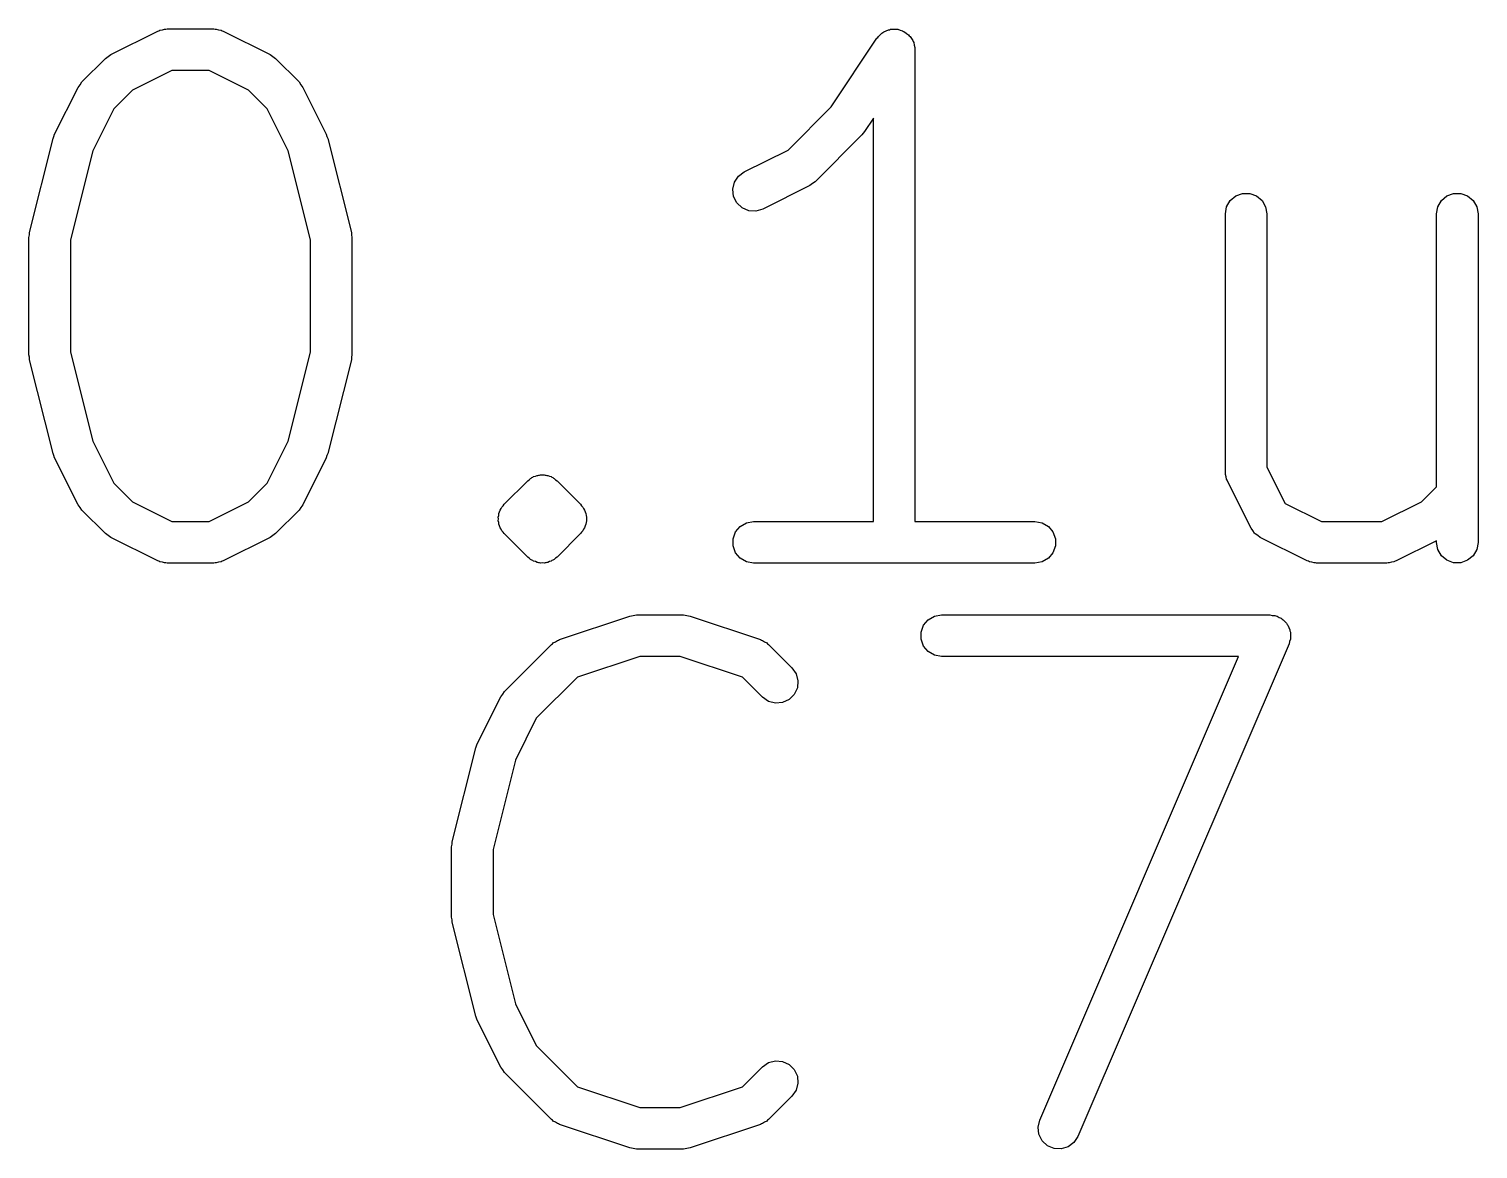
# Model space of a CAD drawing. Extents: x 0 to 76, y -93 to 16.
# Drawn here: x 23.779 to 27.328, y -65.828 to -63.085 of the extents above; entities that cross this region are included whole.
import ezdxf

# ---------------------------------------------------------------- set-up
doc = ezdxf.new("R2010")
doc.units = 0
doc.header["$MEASUREMENT"] = 0
doc.layers.add('BLACK', color=7, linetype='CONTINUOUS')

msp = doc.modelspace()

# ---------------------------------------------------------------- linework, layer by layer
at = {"layer": 'Black'}
for p, q in [((23.9794, -63.1481), (24.0944, -63.0906)), ((24.0944, -63.0906), (24.0972, -63.0898)), ((24.0972, -63.0898), (24.0997, -63.0883)), ((24.0997, -63.0883), (24.1056, -63.0873)), ((24.1056, -63.0873), (24.1113, -63.0856)), ((24.1113, -63.0856), (24.1142, -63.0858)), ((24.1142, -63.0858), (24.1171, -63.0852)), ((24.1171, -63.0852), (24.232, -63.0852)), ((24.232, -63.0852), (24.2349, -63.0858)), ((24.2349, -63.0858), (24.2378, -63.0856)), ((24.2378, -63.0856), (24.2435, -63.0873)), ((24.2435, -63.0873), (24.2494, -63.0883)), ((24.2494, -63.0883), (24.2519, -63.0898)), ((24.2519, -63.0898), (24.2547, -63.0906)), ((24.2547, -63.0906), (24.3696, -63.1481)), ((25.8638, -63.0995), (25.868, -63.0951)), ((25.868, -63.0951), (25.8705, -63.0939)), ((25.8705, -63.0939), (25.8727, -63.0921)), ((25.8727, -63.0921), (25.8784, -63.09)), ((25.8784, -63.09), (25.8838, -63.0873)), ((25.8838, -63.0873), (25.8866, -63.087)), ((25.8866, -63.087), (25.8893, -63.086)), ((25.8893, -63.086), (25.8953, -63.086)), ((25.8953, -63.086), (25.9014, -63.0854)), ((25.9014, -63.0854), (25.9041, -63.086)), ((25.9041, -63.086), (25.9069, -63.086)), ((25.9069, -63.086), (25.9126, -63.0881)), ((25.9126, -63.0881), (25.9185, -63.0895)), ((25.9185, -63.0895), (25.9208, -63.0911)), ((25.9208, -63.0911), (25.9235, -63.0921)), ((25.9235, -63.0921), (25.9281, -63.096)), ((25.9281, -63.096), (25.9332, -63.0993)), ((25.7437, -63.276), (25.8558, -63.1079)), ((25.8558, -63.1079), (25.8578, -63.1058)), ((25.8578, -63.1058), (25.8592, -63.1034)), ((25.8592, -63.1034), (25.8638, -63.0995)), ((25.9332, -63.0993), (25.9349, -63.1016)), ((25.9349, -63.1016), (25.937, -63.1034)), ((25.937, -63.1034), (25.94, -63.1086)), ((25.94, -63.1086), (25.9436, -63.1135)), ((25.9436, -63.1135), (25.9444, -63.1162)), ((25.9444, -63.1162), (25.9458, -63.1187)), ((25.9458, -63.1187), (25.9469, -63.1246)), ((25.9469, -63.1246), (25.9486, -63.1305)), ((25.9486, -63.1305), (25.9484, -63.1333)), ((23.9088, -63.215), (23.9662, -63.1576)), ((23.9662, -63.1576), (23.9729, -63.1529)), ((23.9729, -63.1529), (23.9794, -63.1481)), ((24.3696, -63.1481), (24.3761, -63.1529)), ((24.3761, -63.1529), (24.3828, -63.1576)), ((24.3828, -63.1576), (24.4403, -63.215)), ((25.9484, -63.1333), (25.9489, -63.136)), ((25.9489, -63.136), (25.9489, -64.2917)), ((24.1291, -63.1868), (24.0323, -63.2353)), ((24.22, -63.1868), (24.1291, -63.1868)), ((24.3168, -63.2353), (24.22, -63.1868)), ((23.8418, -63.3431), (23.8993, -63.2282)), ((23.8993, -63.2282), (23.9041, -63.2217)), ((23.9041, -63.2217), (23.9088, -63.215)), ((24.0323, -63.2353), (23.9865, -63.281)), ((24.3626, -63.281), (24.3168, -63.2353)), ((24.4403, -63.215), (24.4449, -63.2217)), ((24.4449, -63.2217), (24.4498, -63.2282)), ((24.4498, -63.2282), (24.5072, -63.3431)), ((23.9865, -63.281), (23.9352, -63.3836)), ((24.4139, -63.3836), (24.3626, -63.281)), ((25.6382, -63.3816), (25.7437, -63.276)), ((25.8473, -63.3038), (25.8255, -63.3366)), ((25.8473, -64.2917), (25.8473, -63.3038)), ((23.8402, -63.3485), (23.8418, -63.3431)), ((24.5072, -63.3431), (24.5088, -63.3485)), ((25.8191, -63.3443), (25.7042, -63.4592)), ((25.822, -63.3402), (25.8191, -63.3443)), ((25.8255, -63.3366), (25.822, -63.3402)), ((23.7805, -63.5833), (23.838, -63.3535)), ((23.838, -63.3535), (23.8402, -63.3485)), ((24.5088, -63.3485), (24.5111, -63.3535)), ((24.5111, -63.3535), (24.5685, -63.5833)), ((23.9352, -63.3836), (23.8806, -63.6019)), ((24.4684, -63.6019), (24.4139, -63.3836)), ((25.5307, -63.4353), (25.6382, -63.3816)), ((25.5068, -63.4606), (25.5165, -63.4458)), ((25.5165, -63.4458), (25.5307, -63.4353)), ((25.5027, -63.4777), (25.5068, -63.4606)), ((25.5047, -63.4952), (25.5027, -63.4777)), ((25.691, -63.4687), (25.5761, -63.5262)), ((25.6976, -63.4639), (25.691, -63.4687)), ((25.7042, -63.4592), (25.6976, -63.4639)), ((25.5126, -63.511), (25.5047, -63.4952)), ((25.5254, -63.5232), (25.5126, -63.511)), ((25.5416, -63.5302), (25.5254, -63.5232)), ((26.7091, -63.5382), (26.7121, -63.5208)), ((26.7121, -63.5208), (26.721, -63.5056)), ((26.721, -63.5056), (26.7345, -63.4942)), ((26.7345, -63.4942), (26.7511, -63.4882)), ((26.7511, -63.4882), (26.7687, -63.4882)), ((26.7687, -63.4882), (26.7853, -63.4942)), ((26.7853, -63.4942), (26.7988, -63.5056)), ((26.7988, -63.5056), (26.8076, -63.5208)), ((26.8076, -63.5208), (26.8107, -63.5382)), ((27.2262, -63.5382), (27.2292, -63.5208)), ((27.2292, -63.5208), (27.238, -63.5056)), ((27.238, -63.5056), (27.2516, -63.4942)), ((27.2516, -63.4942), (27.2681, -63.4882)), ((27.2681, -63.4882), (27.2858, -63.4882)), ((27.2858, -63.4882), (27.3024, -63.4942)), ((27.3024, -63.4942), (27.3159, -63.5056)), ((27.3159, -63.5056), (27.3247, -63.5208)), ((27.3247, -63.5208), (27.3278, -63.5382)), ((25.5592, -63.5312), (25.5416, -63.5302)), ((25.5761, -63.5262), (25.5592, -63.5312)), ((26.7091, -64.1702), (26.7091, -63.5382)), ((26.8107, -63.5382), (26.8107, -64.1582)), ((27.2262, -64.2066), (27.2262, -63.5382)), ((27.3278, -63.5382), (27.3278, -64.3425)), ((23.779, -63.5957), (23.7801, -63.5895)), ((23.7801, -63.5895), (23.7805, -63.5833)), ((24.5685, -63.5833), (24.569, -63.5895)), ((24.569, -63.5895), (24.57, -63.5957)), ((23.779, -63.8829), (23.779, -63.5957)), ((23.8806, -63.6019), (23.8806, -63.8767)), ((24.4684, -63.8767), (24.4684, -63.6019)), ((24.57, -63.5957), (24.57, -63.8829)), ((23.8806, -63.8767), (23.9352, -64.095)), ((24.4139, -64.095), (24.4684, -63.8767)), ((23.7801, -63.8891), (23.779, -63.8829)), ((23.7805, -63.8952), (23.7801, -63.8891)), ((23.838, -64.1251), (23.7805, -63.8952)), ((24.5685, -63.8952), (24.5111, -64.1251)), ((24.569, -63.8891), (24.5685, -63.8952)), ((24.57, -63.8829), (24.569, -63.8891)), ((23.8402, -64.1301), (23.838, -64.1251)), ((23.9352, -64.095), (23.9865, -64.1976)), ((24.3626, -64.1976), (24.4139, -64.095)), ((24.5111, -64.1251), (24.5088, -64.1301)), ((23.8418, -64.1355), (23.8402, -64.1301)), ((23.8993, -64.2504), (23.8418, -64.1355)), ((24.5072, -64.1355), (24.4498, -64.2504)), ((24.5088, -64.1301), (24.5072, -64.1355)), ((26.8107, -64.1582), (26.8552, -64.2472)), ((23.9865, -64.1976), (24.0323, -64.2433)), ((24.3168, -64.2433), (24.3626, -64.1976)), ((24.9429, -64.2492), (25.0004, -64.1917)), ((25.0004, -64.1917), (25.004, -64.1892)), ((25.004, -64.1892), (25.0072, -64.186)), ((25.0072, -64.186), (25.0092, -64.1851)), ((25.0092, -64.1851), (25.0109, -64.1836)), ((25.0109, -64.1836), (25.013, -64.1829)), ((25.013, -64.1829), (25.0148, -64.1816)), ((25.0148, -64.1816), (25.0191, -64.1805)), ((25.0191, -64.1805), (25.0232, -64.1786)), ((25.0232, -64.1786), (25.0254, -64.1784)), ((25.0254, -64.1784), (25.0275, -64.1776)), ((25.0275, -64.1776), (25.0297, -64.1776)), ((25.0297, -64.1776), (25.0319, -64.177)), ((25.0319, -64.177), (25.0363, -64.1774)), ((25.0363, -64.1774), (25.0407, -64.177)), ((25.0407, -64.177), (25.0429, -64.1776)), ((25.0429, -64.1776), (25.0451, -64.1776)), ((25.0451, -64.1776), (25.0472, -64.1784)), ((25.0472, -64.1784), (25.0495, -64.1786)), ((25.0495, -64.1786), (25.0535, -64.1805)), ((25.0535, -64.1805), (25.0578, -64.1816)), ((25.0578, -64.1816), (25.0596, -64.1829)), ((25.0596, -64.1829), (25.0617, -64.1836)), ((25.0617, -64.1836), (25.0634, -64.1851)), ((25.0634, -64.1851), (25.0654, -64.186)), ((25.0654, -64.186), (25.0686, -64.1892)), ((25.0686, -64.1892), (25.0722, -64.1917)), ((25.0722, -64.1917), (25.1297, -64.2492)), ((26.7096, -64.1731), (26.7091, -64.1702)), ((26.7094, -64.176), (26.7096, -64.1731)), ((26.7111, -64.1817), (26.7094, -64.176)), ((26.7121, -64.1876), (26.7111, -64.1817)), ((26.7136, -64.1901), (26.7121, -64.1876)), ((26.7144, -64.1929), (26.7136, -64.1901)), ((26.7719, -64.3078), (26.7144, -64.1929)), ((27.1894, -64.2433), (27.2262, -64.2066)), ((23.9041, -64.2569), (23.8993, -64.2504)), ((23.9088, -64.2636), (23.9041, -64.2569)), ((23.9662, -64.321), (23.9088, -64.2636)), ((24.0323, -64.2433), (24.1291, -64.2917)), ((24.22, -64.2917), (24.3168, -64.2433)), ((24.4403, -64.2636), (24.3828, -64.321)), ((24.4449, -64.2569), (24.4403, -64.2636)), ((24.4498, -64.2504), (24.4449, -64.2569)), ((24.9298, -64.2719), (24.9317, -64.2679)), ((24.9317, -64.2679), (24.9328, -64.2636)), ((24.9328, -64.2636), (24.9354, -64.26)), ((24.9354, -64.26), (24.9372, -64.256)), ((24.9372, -64.256), (24.9404, -64.2528)), ((24.9404, -64.2528), (24.9429, -64.2492)), ((25.1297, -64.2492), (25.1322, -64.2528)), ((25.1322, -64.2528), (25.1354, -64.256)), ((25.1354, -64.256), (25.1373, -64.26)), ((25.1373, -64.26), (25.1398, -64.2636)), ((25.1398, -64.2636), (25.141, -64.2679)), ((25.141, -64.2679), (25.1428, -64.2719)), ((26.8552, -64.2472), (26.9442, -64.2917)), ((27.0926, -64.2917), (27.1894, -64.2433)), ((24.1291, -64.2917), (24.22, -64.2917)), ((24.9283, -64.2807), (24.9294, -64.2764)), ((24.9286, -64.2851), (24.9283, -64.2807)), ((24.9283, -64.2895), (24.9286, -64.2851)), ((24.9294, -64.2938), (24.9283, -64.2895)), ((24.9294, -64.2764), (24.9298, -64.2719)), ((24.9298, -64.2982), (24.9294, -64.2938)), ((24.9317, -64.3023), (24.9298, -64.2982)), ((24.9328, -64.3066), (24.9317, -64.3023)), ((25.141, -64.3023), (25.1398, -64.3066)), ((25.1428, -64.2982), (25.141, -64.3023)), ((25.1428, -64.2719), (25.1432, -64.2764)), ((25.1432, -64.2938), (25.1428, -64.2982)), ((25.1432, -64.2764), (25.1444, -64.2807)), ((25.1444, -64.2895), (25.1432, -64.2938)), ((25.1444, -64.2807), (25.144, -64.2851)), ((25.144, -64.2851), (25.1444, -64.2895)), ((25.5094, -64.3171), (25.5207, -64.3036)), ((25.5207, -64.3036), (25.536, -64.2948)), ((25.536, -64.2948), (25.5534, -64.2917)), ((25.5534, -64.2917), (25.8473, -64.2917)), ((25.9489, -64.2917), (26.2428, -64.2917)), ((26.2428, -64.2917), (26.2602, -64.2948)), ((26.2602, -64.2948), (26.2755, -64.3036)), ((26.2755, -64.3036), (26.2868, -64.3171)), ((26.9442, -64.2917), (27.0926, -64.2917)), ((23.9729, -64.3257), (23.9662, -64.321)), ((23.9794, -64.3305), (23.9729, -64.3257)), ((24.0944, -64.388), (23.9794, -64.3305)), ((24.3696, -64.3305), (24.2547, -64.388)), ((24.3762, -64.3257), (24.3696, -64.3305)), ((24.3828, -64.321), (24.3762, -64.3257)), ((24.9354, -64.3102), (24.9328, -64.3066)), ((24.9372, -64.3142), (24.9354, -64.3102)), ((24.9404, -64.3174), (24.9372, -64.3142)), ((24.9429, -64.321), (24.9404, -64.3174)), ((25.0004, -64.3785), (24.9429, -64.321)), ((25.1297, -64.321), (25.0722, -64.3785)), ((25.1322, -64.3174), (25.1297, -64.321)), ((25.1354, -64.3142), (25.1322, -64.3174)), ((25.1373, -64.3102), (25.1354, -64.3142)), ((25.1398, -64.3066), (25.1373, -64.3102)), ((25.5034, -64.3337), (25.5094, -64.3171)), ((25.5034, -64.3514), (25.5034, -64.3337)), ((26.2868, -64.3171), (26.2928, -64.3337)), ((26.2928, -64.3337), (26.2928, -64.3514)), ((26.7763, -64.3138), (26.7719, -64.3078)), ((26.7804, -64.32), (26.7763, -64.3138)), ((26.7816, -64.3209), (26.7804, -64.32)), ((26.7824, -64.322), (26.7816, -64.3209)), ((26.7886, -64.3261), (26.7824, -64.322)), ((26.7946, -64.3305), (26.7886, -64.3261)), ((26.9095, -64.388), (26.7946, -64.3305)), ((27.2262, -64.3386), (27.1273, -64.388)), ((27.2262, -64.3425), (27.2262, -64.3386)), ((25.5094, -64.3679), (25.5034, -64.3514)), ((25.5207, -64.3815), (25.5094, -64.3679)), ((26.2868, -64.3679), (26.2755, -64.3815)), ((26.2928, -64.3514), (26.2868, -64.3679)), ((27.2292, -64.3599), (27.2262, -64.3425)), ((27.238, -64.3752), (27.2292, -64.3599)), ((27.2516, -64.3865), (27.238, -64.3752)), ((27.3159, -64.3752), (27.3024, -64.3865)), ((27.3247, -64.3599), (27.3159, -64.3752)), ((27.3278, -64.3425), (27.3247, -64.3599)), ((24.0972, -64.3888), (24.0944, -64.388)), ((24.0997, -64.3903), (24.0972, -64.3888)), ((24.1056, -64.3913), (24.0997, -64.3903)), ((24.1113, -64.393), (24.1056, -64.3913)), ((24.1142, -64.3928), (24.1113, -64.393)), ((24.1171, -64.3933), (24.1142, -64.3928)), ((24.232, -64.3933), (24.1171, -64.3933)), ((24.2349, -64.3928), (24.232, -64.3933)), ((24.2378, -64.393), (24.2349, -64.3928)), ((24.2435, -64.3913), (24.2378, -64.393)), ((24.2494, -64.3903), (24.2435, -64.3913)), ((24.2519, -64.3888), (24.2494, -64.3903)), ((24.2547, -64.388), (24.2519, -64.3888)), ((25.004, -64.381), (25.0004, -64.3785)), ((25.0072, -64.3842), (25.004, -64.381)), ((25.0092, -64.3851), (25.0072, -64.3842)), ((25.0109, -64.3865), (25.0092, -64.3851)), ((25.013, -64.3873), (25.0109, -64.3865)), ((25.0148, -64.3886), (25.013, -64.3873)), ((25.0191, -64.3897), (25.0148, -64.3886)), ((25.0232, -64.3916), (25.0191, -64.3897)), ((25.0254, -64.3918), (25.0232, -64.3916)), ((25.0275, -64.3926), (25.0254, -64.3918)), ((25.0297, -64.3926), (25.0275, -64.3926)), ((25.0319, -64.3932), (25.0297, -64.3926)), ((25.0363, -64.3928), (25.0319, -64.3932)), ((25.0407, -64.3932), (25.0363, -64.3928)), ((25.0429, -64.3926), (25.0407, -64.3932)), ((25.0451, -64.3926), (25.0429, -64.3926)), ((25.0472, -64.3918), (25.0451, -64.3926)), ((25.0495, -64.3916), (25.0472, -64.3918)), ((25.0535, -64.3897), (25.0495, -64.3916)), ((25.0578, -64.3886), (25.0535, -64.3897)), ((25.0596, -64.3873), (25.0578, -64.3886)), ((25.0617, -64.3865), (25.0596, -64.3873)), ((25.0634, -64.3851), (25.0617, -64.3865)), ((25.0654, -64.3842), (25.0634, -64.3851)), ((25.0686, -64.381), (25.0654, -64.3842)), ((25.0722, -64.3785), (25.0686, -64.381)), ((25.536, -64.3903), (25.5207, -64.3815)), ((25.5534, -64.3933), (25.536, -64.3903)), ((26.2428, -64.3933), (25.5534, -64.3933)), ((26.2602, -64.3903), (26.2428, -64.3933)), ((26.2755, -64.3815), (26.2602, -64.3903)), ((26.9123, -64.3888), (26.9095, -64.388)), ((26.9149, -64.3903), (26.9123, -64.3888)), ((26.9207, -64.3913), (26.9149, -64.3903)), ((26.9264, -64.393), (26.9207, -64.3913)), ((26.9294, -64.3928), (26.9264, -64.393)), ((26.9322, -64.3933), (26.9294, -64.3928)), ((27.1046, -64.3933), (26.9322, -64.3933)), ((27.1075, -64.3928), (27.1046, -64.3933)), ((27.1104, -64.393), (27.1075, -64.3928)), ((27.1161, -64.3913), (27.1104, -64.393)), ((27.122, -64.3903), (27.1161, -64.3913)), ((27.1245, -64.3888), (27.122, -64.3903)), ((27.1273, -64.388), (27.1245, -64.3888)), ((27.2681, -64.3926), (27.2516, -64.3865)), ((27.2858, -64.3926), (27.2681, -64.3926)), ((27.3024, -64.3865), (27.2858, -64.3926)), ((25.0786, -64.5803), (25.2509, -64.5229)), ((25.2509, -64.5229), (25.259, -64.5217)), ((25.259, -64.5217), (25.267, -64.5202)), ((25.267, -64.5202), (25.3819, -64.5202)), ((25.3819, -64.5202), (25.3899, -64.5217)), ((25.3899, -64.5217), (25.3979, -64.5229)), ((25.3979, -64.5229), (25.5703, -64.5803)), ((25.9638, -64.5622), (25.9699, -64.5456)), ((25.9699, -64.5456), (25.9812, -64.5321)), ((25.9812, -64.5321), (25.9965, -64.5233)), ((25.9965, -64.5233), (26.0139, -64.5202)), ((26.0139, -64.5202), (26.8182, -64.5202)), ((26.8182, -64.5202), (26.8239, -64.5213)), ((26.8239, -64.5213), (26.8298, -64.5216)), ((26.8298, -64.5216), (26.8326, -64.5228)), ((26.8326, -64.5228), (26.8356, -64.5233)), ((26.8356, -64.5233), (26.8406, -64.5262)), ((26.8406, -64.5262), (26.846, -64.5285)), ((26.846, -64.5285), (26.8482, -64.5306)), ((26.8482, -64.5306), (26.8508, -64.5321)), ((26.8508, -64.5321), (26.8546, -64.5366)), ((26.8546, -64.5366), (26.8589, -64.5406)), ((26.8589, -64.5406), (26.8602, -64.5433)), ((26.8602, -64.5433), (26.8622, -64.5456)), ((26.8622, -64.5456), (26.8642, -64.5511)), ((26.8642, -64.5511), (26.8668, -64.5564)), ((25.063, -64.5887), (25.0683, -64.5859)), ((25.0683, -64.5859), (25.0731, -64.5825)), ((25.0731, -64.5825), (25.076, -64.5817)), ((25.076, -64.5817), (25.0786, -64.5803)), ((25.5703, -64.5803), (25.5729, -64.5817)), ((25.5729, -64.5817), (25.5757, -64.5825)), ((25.5757, -64.5825), (25.5806, -64.5859)), ((25.5806, -64.5859), (25.5858, -64.5887)), ((25.9638, -64.5799), (25.9638, -64.5622)), ((25.9699, -64.5964), (25.9638, -64.5799)), ((26.8662, -64.5854), (26.8649, -64.5911)), ((26.8682, -64.5799), (26.8662, -64.5854)), ((26.8668, -64.5564), (26.8672, -64.5594)), ((26.8672, -64.5594), (26.8682, -64.5622)), ((26.8682, -64.5622), (26.8682, -64.5681)), ((26.8682, -64.5681), (26.8689, -64.5739)), ((26.8689, -64.5739), (26.8682, -64.5768)), ((26.8682, -64.5768), (26.8682, -64.5799)), ((24.9438, -64.7075), (25.0587, -64.5926)), ((25.0587, -64.5926), (25.0611, -64.5909)), ((25.0611, -64.5909), (25.063, -64.5887)), ((25.2752, -64.6218), (25.1221, -64.6729)), ((25.3736, -64.6218), (25.2752, -64.6218)), ((25.5268, -64.6729), (25.3736, -64.6218)), ((25.5858, -64.5887), (25.5878, -64.5909)), ((25.5878, -64.5909), (25.5902, -64.5926)), ((25.5902, -64.5926), (25.6476, -64.65)), ((25.9812, -64.61), (25.9699, -64.5964)), ((25.9965, -64.6188), (25.9812, -64.61)), ((26.0139, -64.6218), (25.9965, -64.6188)), ((26.7411, -64.6218), (26.0139, -64.6218)), ((26.2544, -65.7575), (26.7411, -64.6218)), ((26.8649, -64.5911), (26.3478, -65.7976)), ((25.6476, -64.65), (25.6577, -64.6645)), ((25.1221, -64.6729), (25.0215, -64.7735)), ((25.5758, -64.7219), (25.5268, -64.6729)), ((25.6577, -64.6645), (25.6623, -64.6815)), ((25.6623, -64.6815), (25.6608, -64.6991)), ((24.8768, -64.8356), (24.9343, -64.7207)), ((24.9343, -64.7207), (24.9391, -64.7142)), ((24.9391, -64.7142), (24.9438, -64.7075)), ((25.5902, -64.732), (25.5758, -64.7219)), ((25.6408, -64.7276), (25.6248, -64.735)), ((25.6533, -64.7151), (25.6408, -64.7276)), ((25.6608, -64.6991), (25.6533, -64.7151)), ((25.6073, -64.7366), (25.5902, -64.732)), ((25.6248, -64.735), (25.6073, -64.7366)), ((25.0215, -64.7735), (24.9702, -64.876)), ((24.8752, -64.8409), (24.8768, -64.8356)), ((24.8155, -65.0758), (24.873, -64.846)), ((24.873, -64.846), (24.8752, -64.8409)), ((24.9702, -64.876), (24.9156, -65.0944)), ((24.814, -65.0881), (24.8151, -65.082)), ((24.8151, -65.082), (24.8155, -65.0758)), ((24.814, -65.2605), (24.814, -65.0881)), ((24.9156, -65.0944), (24.9156, -65.2542)), ((24.8151, -65.2666), (24.814, -65.2605)), ((24.9156, -65.2542), (24.9702, -65.4726)), ((24.8155, -65.2728), (24.8151, -65.2666)), ((24.873, -65.5026), (24.8155, -65.2728)), ((24.9702, -65.4726), (25.0215, -65.5751)), ((24.8752, -65.5077), (24.873, -65.5026)), ((24.8768, -65.513), (24.8752, -65.5077)), ((24.9343, -65.6279), (24.8768, -65.513)), ((25.0215, -65.5751), (25.1221, -65.6757)), ((25.5758, -65.6267), (25.5902, -65.6166)), ((25.5902, -65.6166), (25.6073, -65.612)), ((25.6073, -65.612), (25.6248, -65.6136)), ((25.6248, -65.6136), (25.6408, -65.621)), ((24.9391, -65.6345), (24.9343, -65.6279)), ((24.9438, -65.6411), (24.9391, -65.6345)), ((25.0587, -65.756), (24.9438, -65.6411)), ((25.5268, -65.6757), (25.5758, -65.6267)), ((25.6408, -65.621), (25.6533, -65.6335)), ((25.6533, -65.6335), (25.6608, -65.6495)), ((25.6608, -65.6495), (25.6623, -65.6671)), ((25.1221, -65.6757), (25.2752, -65.7267)), ((25.3736, -65.7267), (25.5268, -65.6757)), ((25.6577, -65.6841), (25.6476, -65.6986)), ((25.6623, -65.6671), (25.6577, -65.6841)), ((25.6476, -65.6986), (25.5902, -65.756)), ((25.0611, -65.7577), (25.0587, -65.756)), ((25.063, -65.7599), (25.0611, -65.7577)), ((25.2752, -65.7267), (25.3736, -65.7267)), ((25.5878, -65.7577), (25.5858, -65.7599)), ((25.5902, -65.756), (25.5878, -65.7577)), ((26.2504, -65.7747), (26.2544, -65.7575)), ((25.0683, -65.7627), (25.063, -65.7599)), ((25.0731, -65.7661), (25.0683, -65.7627)), ((25.076, -65.7669), (25.0731, -65.7661)), ((25.0786, -65.7683), (25.076, -65.7669)), ((25.2509, -65.8257), (25.0786, -65.7683)), ((25.5703, -65.7683), (25.3979, -65.8257)), ((25.5729, -65.7669), (25.5703, -65.7683)), ((25.5757, -65.7661), (25.5729, -65.7669)), ((25.5806, -65.7627), (25.5757, -65.7661)), ((25.5858, -65.7599), (25.5806, -65.7627)), ((26.2525, -65.7922), (26.2504, -65.7747)), ((26.2604, -65.808), (26.2525, -65.7922)), ((25.259, -65.8269), (25.2509, -65.8257)), ((25.267, -65.8283), (25.259, -65.8269)), ((25.3819, -65.8283), (25.267, -65.8283)), ((25.3899, -65.8269), (25.3819, -65.8283)), ((25.3979, -65.8257), (25.3899, -65.8269)), ((26.2733, -65.8201), (26.2604, -65.808)), ((26.2895, -65.827), (26.2733, -65.8201)), ((26.3071, -65.828), (26.2895, -65.827)), ((26.324, -65.8229), (26.3071, -65.828)), ((26.3382, -65.8123), (26.324, -65.8229)), ((26.3478, -65.7976), (26.3382, -65.8123))]:
    msp.add_line(p, q, dxfattribs=at)

doc.saveas('drawing.dxf')
